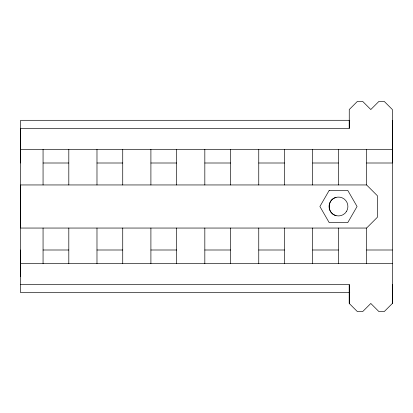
<?xml version="1.0" encoding="UTF-8"?>
<svg xmlns="http://www.w3.org/2000/svg" width="413" height="413" viewBox="0 0 413 413"><rect width="100%" height="100%" fill="white"/><g stroke="black" fill="none" stroke-linecap="round" stroke-linejoin="round"><path stroke-width="0.62" d="M20.65 249.999L20.65 292.693L349.759 292.693M20.65 163.001L20.65 128.386L349.253 128.386L349.253 109.533L357.333 101.453L362.722 101.453L370.802 109.533L378.881 101.453L384.271 101.453L392.35 109.533L392.35 163.001L366.599 163.001M392.35 120.291L392.35 303.467L384.271 311.547L378.881 311.547L370.802 303.467L362.722 311.547L357.333 311.547L349.253 303.467L349.253 284.614L20.65 284.614M392.35 303.467L392.35 284.614M349.253 120.307L349.253 128.386M366.599 228.048L377.374 217.274L377.374 195.726L366.599 184.952L20.65 184.952L20.65 228.048L366.599 228.048L366.599 263.628M336.037 197.393C326.982 199.391 326.982 213.614 336.037 215.607M349.759 120.291L20.65 120.307L20.65 276.529M20.65 149.372L392.35 149.372M43.06 163.001L68.811 163.001M96.983 163.001L122.733 163.001M150.905 163.001L176.656 163.001M204.827 163.001L230.578 163.001M258.755 163.001L284.5 163.001M312.677 163.001L338.428 163.001M43.06 249.999L68.811 249.999M96.983 249.999L122.733 249.999M150.905 249.999L176.656 249.999M204.827 249.999L230.578 249.999M258.755 249.999L284.5 249.999M312.677 249.999L338.428 249.999M366.599 249.999L392.35 249.999M20.65 263.628L392.35 263.628M366.599 149.372L366.599 184.952M349.253 284.614L349.253 303.467M338.428 149.372L338.428 184.952M338.428 228.048L338.428 263.628M312.677 149.372L312.677 184.952M312.677 228.048L312.677 263.628M284.5 149.372L284.5 184.952M284.5 228.048L284.5 263.628M258.755 149.372L258.755 184.952M258.755 228.048L258.755 263.628M230.578 149.372L230.578 184.952M230.578 228.048L230.578 263.628M204.827 149.372L204.827 184.952M204.827 228.048L204.827 263.628M176.656 149.372L176.656 184.952M176.656 228.048L176.656 263.628M150.905 149.372L150.905 184.952M150.905 228.048L150.905 263.628M122.733 149.372L122.733 184.952M122.733 228.048L122.733 263.628M96.983 149.372L96.983 184.952M96.983 228.048L96.983 263.628M68.811 149.372L68.811 184.952M68.811 228.048L68.811 263.628M43.06 149.372L43.06 184.952M43.06 228.048L43.06 263.628M329.187 190.408L319.894 206.5L329.187 222.597L347.772 222.597L357.064 206.5L347.772 190.408L329.187 190.408M346.641 211.213L345.144 213.165L343.193 214.667A9.427 9.427 0 0 1 329.197 208.137A9.427 9.427 0 0 1 340.116 197.218A9.427 9.427 0 0 1 346.641 211.213"/></g></svg>
